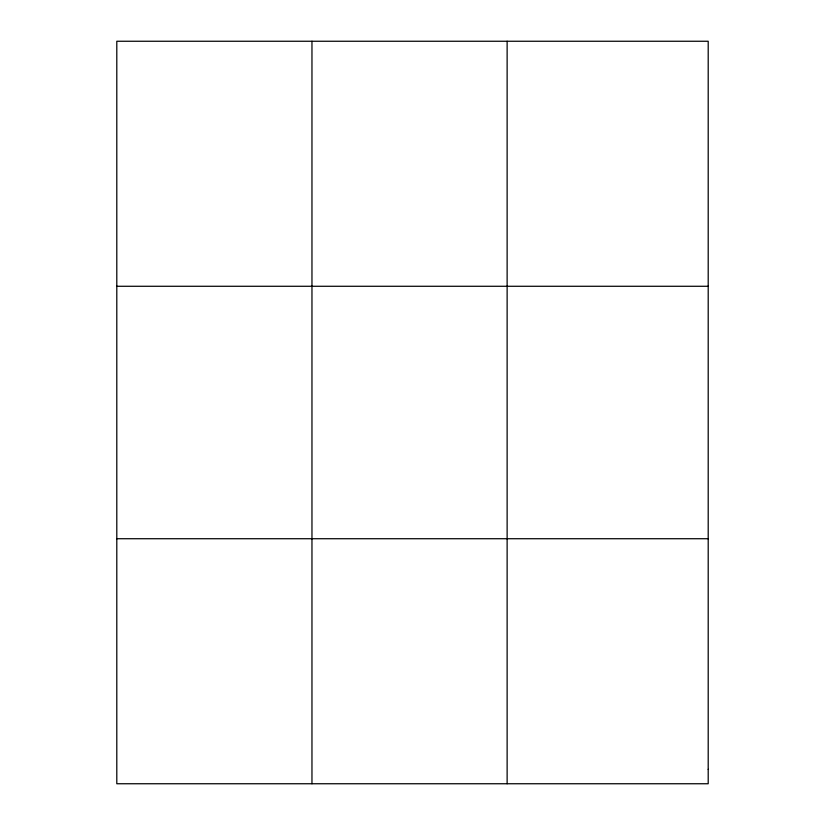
<?xml version="1.0" encoding="UTF-8"?>
<svg xmlns="http://www.w3.org/2000/svg" width="825" height="825" viewBox="0 0 825 825"><rect width="100%" height="100%" fill="white"/><g stroke="black" fill="none" stroke-linecap="round" stroke-linejoin="round"><path stroke-width="1.24" d="M311.963 783.75L311.963 41.25M507.127 783.75L507.127 41.25M116.799 286.275L708.201 286.275M116.799 538.725L708.201 538.725M708.201 769.333L708.201 783.75L116.799 783.75L116.799 41.25L708.201 41.25L708.201 769.333"/></g></svg>
